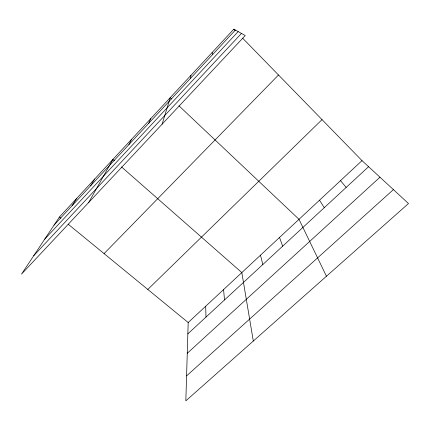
<?xml version="1.0" encoding="UTF-8"?>
<svg xmlns="http://www.w3.org/2000/svg" width="430" height="430" viewBox="0 0 430 430"><rect width="100%" height="100%" fill="white"/><g stroke="black" fill="none" stroke-linecap="round" stroke-linejoin="round"><path stroke-width="0.64" d="M362.001 160.626L188.184 322.543L185.835 400.835L408.5 203.535L362.001 160.626L242.606 38.173M190.646 78.185L190.931 75.357M162.083 124.216L170.28 97.605L171.726 98.975M148.769 123.227L150.715 118.68M128.903 144.598L131.601 139.266M88.666 202.508L112.934 159.374L114.444 160.702M90.579 185.825L94.691 179.025M72.09 205.712L76.857 198.235M59.421 217.016L21.5 274.13L245.234 35.545L233.818 29.165L59.421 217.016L60.963 218.279M54.029 225.137L235.398 30.046M44.709 239.177L238.161 31.594M33.75 255.678L241.466 33.438M104.076 253.614L278.511 74.997M147.802 289.449L322.027 119.626M187.846 333.868L368.575 166.695M187.265 353.283L379.969 177.208M186.588 375.879L393.412 189.614M68.155 224.175L188.184 322.543M121.502 166.899L241.821 272.582L253.308 341.054M178.971 105.828L299 219.316L326.44 276.248M233.818 29.165L235.205 30.584M340.512 180.643L346.161 187.426M319.517 200.203L324.279 207.668M279.527 237.457L282.65 246.175M212.103 52.551L212.726 54.433M260.473 255.21L262.843 264.498M223.568 289.589L224.525 299.941M205.69 306.235L205.986 317.087"/></g></svg>
